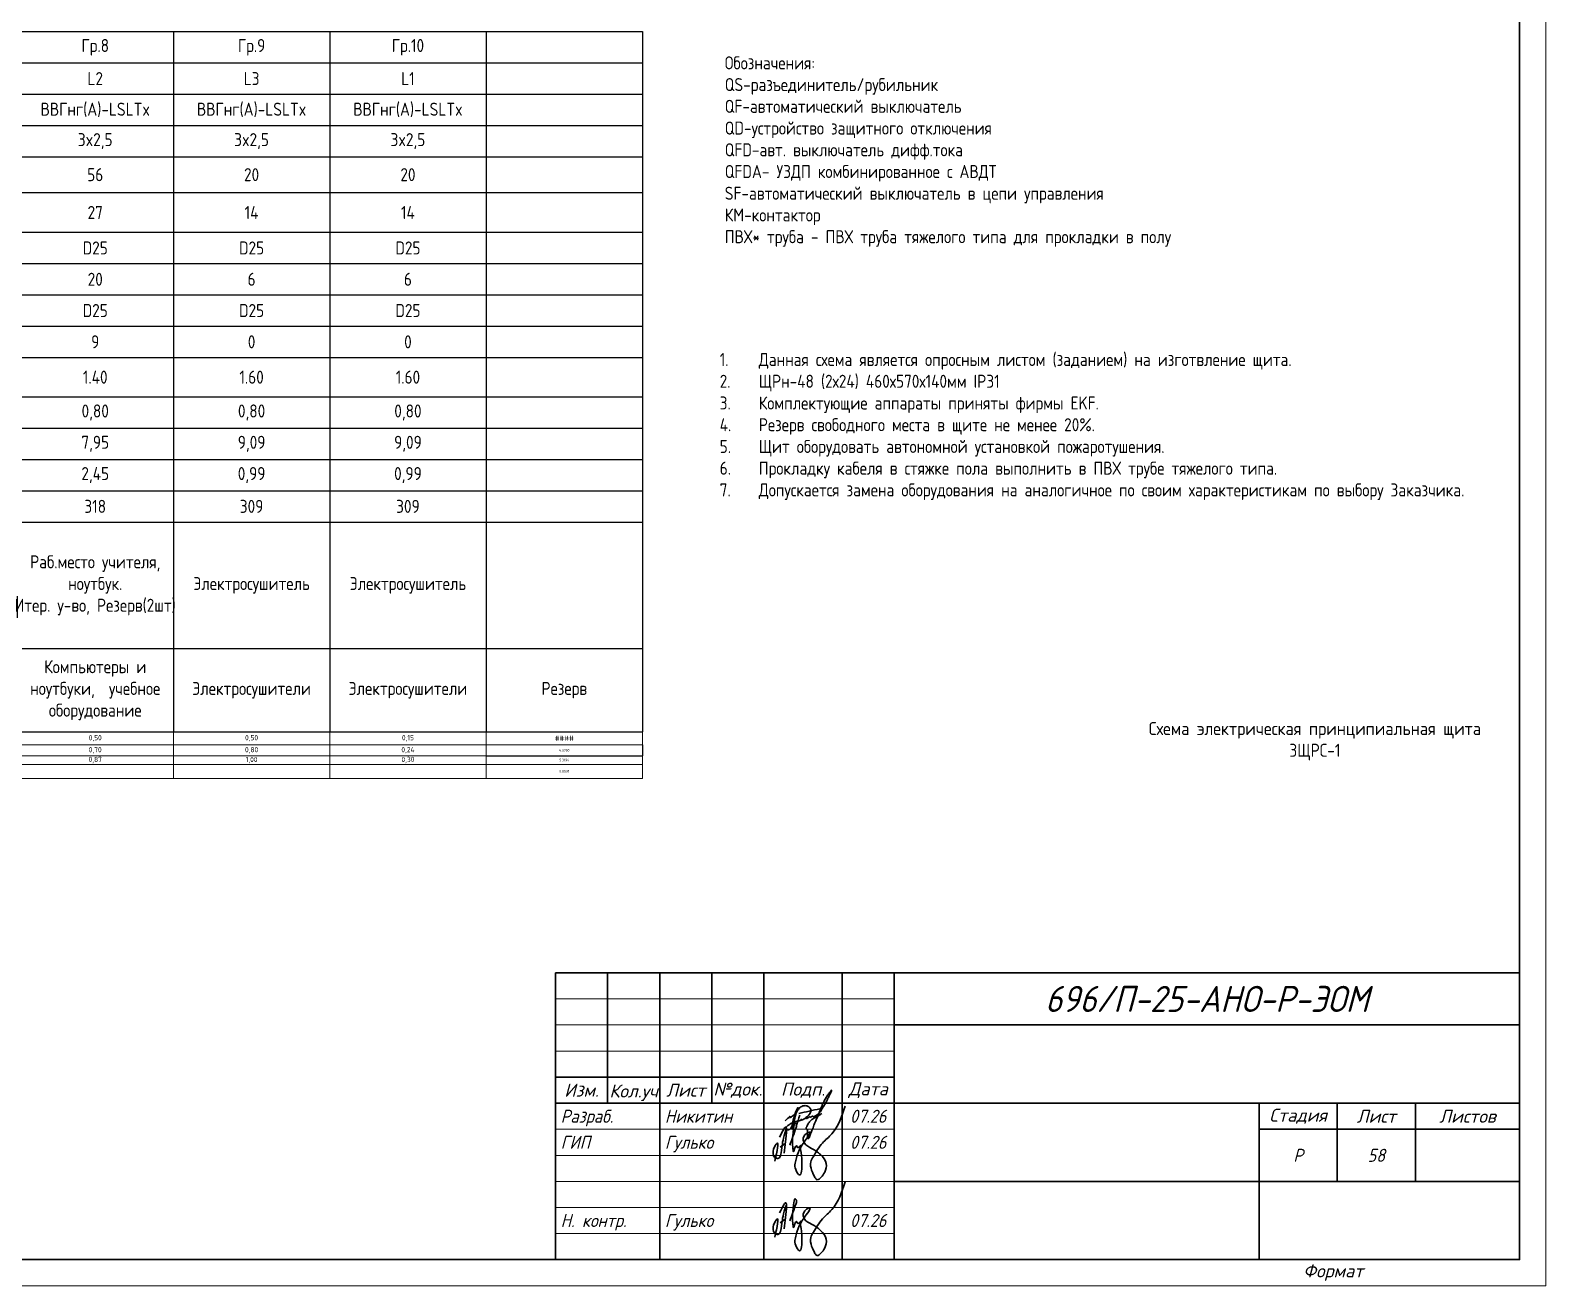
# Model space of a CAD drawing. Header units: millimetres. Extents: x -32 to 417638015, y -35 to 175284279.
# Drawn here: x 417267191 to 417296268, y 175200179 to 175224256 of the extents above; entities that cross this region are included whole.
import ezdxf
from ezdxf.enums import TextEntityAlignment as Align

# ---------------------------------------------------------------- set-up
doc = ezdxf.new("R2010")
doc.units = ezdxf.units.MM
doc.layers.add('RAMKA', color=7, linetype='Continuous')
doc.layers.add('Подписи', color=7, linetype='Continuous', lineweight=9, true_color=0x312af4)
doc.layers.add('ПП_Оформление_подписи_ГИП_Гулько', color=5, linetype='Continuous', lineweight=30)
doc.layers.add('ПП_Оформление_подписи_Разраб_ЭОМ_Никитин', color=5, linetype='Continuous', lineweight=30)
doc.styles.add('ISOCPEUR', font='isocpeur.ttf', dxfattribs={"width": 0.85, "height": 275})
doc.styles.add('RAMKA', font='isocpeur.ttf', dxfattribs={"oblique": 15, "height": 5})
doc.styles.get("Standard").update_dxf_attribs({"font": 'arial.ttf'})

# ---------------------------------------------------------------- blocks, each defined once
blk = doc.blocks.new('*T1186')
at = {"color": 0, "linetype": 'ByBlock', "lineweight": -2, "transparency": 16777216}
for p, q in [((0, 0), (39097, 0)), ((0, 0), (0, -13428)), ((6097, 0), (6097, -13428)), ((9097, 0), (9097, -13428)), ((12097, 0), (12097, -13428)), ((15097, 0), (15097, -13428)), ((18097, 0), (18097, -13428)), ((21097, 0), (21097, -13428)), ((24097, 0), (24097, -13428)), ((27097, 0), (27097, -13428)), ((30097, 0), (30097, -13428)), ((33097, 0), (33097, -13428)), ((36097, 0), (36097, -13428)), ((39097, 0), (39097, -13428)), ((0, -600), (39097, -600)), ((0, -1200), (39097, -1200)), ((0, -1800), (39097, -1800)), ((0, -2400), (39097, -2400)), ((0, -3087), (39097, -3087)), ((1822, -3087), (1822, -6249)), ((4597, -3087), (4597, -6249)), ((1822, -3849), (39097, -3849)), ((4597, -4449), (39097, -4449)), ((1822, -5049), (39097, -5049)), ((4597, -5649), (39097, -5649)), ((0, -6249), (39097, -6249)), ((0, -7005), (39097, -7005)), ((0, -7605), (39097, -7605)), ((0, -8205), (39097, -8205)), ((0, -8805), (39097, -8805)), ((0, -9405), (39097, -9405)), ((0, -11833), (39097, -11833)), ((0, -13428), (39097, -13428)), ((36097, -13888), (39097, -13888)), ((39097, -13678), (39097, -13888))]:
    blk.add_line(p, q, dxfattribs=at)
at = {"layer": 'Defpoints', "color": 8, "linetype": 'ByBlock', "lineweight": 0, "transparency": 16777216}
for p, q in [((0, -13428), (0, -14322)), ((6097, -13428), (6097, -14322)), ((9097, -13428), (9097, -14322)), ((12097, -13428), (12097, -14322)), ((15097, -13428), (15097, -14322)), ((18097, -13428), (18097, -14322)), ((21097, -13428), (21097, -14322)), ((24097, -13428), (24097, -14322)), ((27097, -13428), (27097, -14322)), ((30097, -13428), (30097, -14322)), ((33097, -13428), (33097, -14322)), ((36097, -13428), (36097, -14322)), ((39097, -13428), (39097, -13678)), ((0, -13678), (39097, -13678)), ((0, -13888), (36097, -13888)), ((39097, -13888), (39097, -14322)), ((0, -14053), (39097, -14053)), ((0, -14322), (39097, -14322))]:
    blk.add_line(p, q, dxfattribs=at)
at = {"color": 0, "transparency": 16777216, "attachment_point": 5, "style": 'ISOCPEUR'}
for s, insert, char_height, width in [('{\\fISOCPEUR|b0|i0|c0;Номер группы', (3048, -300), 250, 6076.6), ('Гр.1', (7597, -300), 250, 2980), ('Гр.2', (10597, -300), 250, 2980), ('Гр.3', (13597, -300), 250, 2980), ('Гр.4', (16597, -300), 250, 2980), ('Гр.5', (19597, -300), 250, 2980), ('Гр.6', (22597, -300), 250, 2980), ('Гр.7', (25597, -300), 250, 2980), ('Гр.8', (28597, -300), 250, 2980), ('Гр.9', (31597, -300), 250, 2980), ('Гр.10', (34597, -300), 250, 2980), ('{\\fISOCPEUR|b0|i0|c0;Фазность', (3048, -900), 250, 6076.6), ('L1', (7597, -900), 250, 2980), ('L2', (10597, -900), 250, 2980), ('L3', (13597, -900), 250, 2980), ('L1', (16597, -900), 250, 2980), ('L2', (19597, -900), 250, 2980), ('L3', (22597, -900), 250, 2980), ('L1', (25597, -900), 250, 2980), ('L2', (28597, -900), 250, 2980), ('L3', (31597, -900), 250, 2980), ('L1', (34597, -900), 250, 2980), ('{\\fISOCPEUR|b0|i0|c0;Марка кабеля', (3048, -1500), 250, 6076.6), ('ВВГнг(A)-LSLTx', (7597, -1500), 250, 2980), ('ВВГнг(A)-LSLTx', (10597, -1500), 250, 2980), ('ВВГнг(A)-LSLTx', (13597, -1500), 250, 2980), ('{\\fISOCPEUR|b0|i0|c0;ВВГнг(A)-LSLTx', (16597, -1500), 250, 2980), ('{\\fISOCPEUR|b0|i0|c0;ВВГнг(A)-LSLTx', (19597, -1500), 250, 2980), ('{\\fISOCPEUR|b0|i0|c0;ВВГнг(A)-LSLTx', (22597, -1500), 250, 2980), ('{\\fISOCPEUR|b0|i0|c0;ВВГнг(A)-LSLTx', (25597, -1500), 250, 2980), ('{\\fISOCPEUR|b0|i0|c0;ВВГнг(A)-LSLTx', (28597, -1500), 250, 2980), ('{\\fISOCPEUR|b0|i0|c0;ВВГнг(A)-LSLTx', (31597, -1500), 250, 2980), ('{\\fISOCPEUR|b0|i0|c0;ВВГнг(A)-LSLTx', (34597, -1500), 250, 2980), ('{\\fISOCPEUR|b0|i0|c0;Сечение кабеля', (3048, -2100), 250, 6076.6), ('3x2,5', (7597, -2100), 250, 2980), ('3x2,5', (10597, -2100), 250, 2980), ('3x2,5', (13597, -2100), 250, 2980), ('3x2,5', (16597, -2100), 250, 2980), ('3x2,5', (19597, -2100), 250, 2980), ('3x2,5', (22597, -2100), 250, 2980), ('3x2,5', (25597, -2100), 250, 2980), ('3x2,5', (28597, -2100), 250, 2980), ('3x2,5', (31597, -2100), 250, 2980), ('3x2,5', (34597, -2100), 250, 2980), ('{\\fISOCPEUR|b0|i0|c0;Суммарная длина линии, м', (3048, -2743), 250, 6076.6), ('42', (7597, -2743), 250, 2980), ('44', (10597, -2743), 250, 2980), ('33', (13597, -2743), 250, 2980), ('20', (16597, -2743), 250, 2980), ('37', (19597, -2743), 250, 2980), ('25', (22597, -2743), 250, 2980), ('45', (25597, -2743), 250, 2980), ('56', (28597, -2743), 250, 2980), ('20', (31597, -2743), 250, 2980), ('20', (34597, -2743), 250, 2980), ('в лотке, \\Pдлина участка', (3209, -3468), 250, 2755.56), ('L каб., м', (5347, -3468), 250, 1479.52), ('17', (7597, -3468), 250, 2980), ('15', (10597, -3468), 250, 2980), ('10', (13597, -3468), 250, 2980), ('3', (16597, -3468), 250, 2980), ('10', (19597, -3468), 250, 2980), ('20', (22597, -3468), 250, 2980), ('23', (25597, -3468), 250, 2980), ('27', (28597, -3468), 250, 2980), ('14', (31597, -3468), 250, 2980), ('14', (34597, -3468), 250, 2980), ('D трубы', (5347, -4149), 250, 1479.52), ('D25 ', (7597, -4149), 250, 2980), ('D25 ', (10597, -4149), 250, 2980), ('D25 ', (13597, -4149), 250, 2980), ('D25 ', (16597, -4149), 250, 2980), ('D25 ', (19597, -4149), 250, 2980), ('D25 ', (22597, -4149), 250, 2980), ('D25 ', (25597, -4149), 250, 2980), ('D25 ', (28597, -4149), 250, 2980), ('D25 ', (31597, -4149), 250, 2980), ('D25 ', (34597, -4149), 250, 2980), ('Способ прокладки', (911, -4668), 250, 1801.52), ('в ПВХ трубе \\P  ', (3209, -4449), 250, 2755.56), ('L каб., м', (5347, -4749), 250, 1479.52), ('23', (7597, -4749), 250, 2980), ('27', (10597, -4749), 250, 2980), ('21', (13597, -4749), 250, 2980), ('15', (16597, -4749), 250, 2980), ('19', (19597, -4749), 250, 2980), ('5', (22597, -4749), 250, 2980), ('20', (25597, -4749), 250, 2980), ('20', (28597, -4749), 250, 2980), ('6', (31597, -4749), 250, 2980), ('6', (34597, -4749), 250, 2980), ('D трубы', (5347, -5349), 250, 1479.52), ('D25 ', (7597, -5349), 250, 2980), ('D25 ', (10597, -5349), 250, 2980), ('D25 ', (13597, -5349), 250, 2980), ('D25 ', (16597, -5349), 250, 2980), ('D25 ', (19597, -5349), 250, 2980), ('D25 ', (22597, -5349), 250, 2980), ('D25 ', (25597, -5349), 250, 2980), ('D25 ', (28597, -5349), 250, 2980), ('D25 ', (31597, -5349), 250, 2980), ('D25 ', (34597, -5349), 250, 2980), ('в ПВХ* трубе в полу \\P  ', (3209, -5649), 250, 2755.56), ('L каб., м', (5347, -5949), 250, 1479.52), ('2', (7597, -5949), 250, 2980), ('2', (10597, -5949), 250, 2980), ('2', (13597, -5949), 250, 2980), ('2', (16597, -5949), 250, 2980), ('8', (19597, -5949), 250, 2980), ('0', (22597, -5949), 250, 2980), ('2', (25597, -5949), 250, 2980), ('9', (28597, -5949), 250, 2980), ('0', (31597, -5949), 250, 2980), ('0', (34597, -5949), 250, 2980), ('Установленная мощность, кВт', (3048, -6627), 250, 6076.6), ('1.40', (7597, -6627), 250, 2980), ('1.40', (10597, -6627), 250, 2980), ('1.40', (13597, -6627), 250, 2980), ('1.05', (16597, -6627), 250, 2980), ('1.05', (19597, -6627), 250, 2980), ('0.50', (22597, -6627), 250, 2980), ('1.05', (25597, -6627), 250, 2980), ('1.40', (28597, -6627), 250, 2980), ('1.60', (31597, -6627), 250, 2980), ('1.60', (34597, -6627), 250, 2980), ('Коэффициент мощности', (3048, -7305), 250, 6076.6), ('0,90', (7597, -7305), 250, 2980), ('0,90', (10597, -7305), 250, 2980), ('0,90', (13597, -7305), 250, 2980), ('0,90', (16597, -7305), 250, 2980), ('0,90', (19597, -7305), 250, 2980), ('0,90', (22597, -7305), 250, 2980), ('0,90', (25597, -7305), 250, 2980), ('0,80', (28597, -7305), 250, 2980), ('0,80', (31597, -7305), 250, 2980), ('0,80', (34597, -7305), 250, 2980), ('Ток, А', (3048, -7905), 250, 6076.6), ('7,07', (7597, -7905), 250, 2980), ('7,07', (10597, -7905), 250, 2980), ('7,07', (13597, -7905), 250, 2980), ('5,30', (16597, -7905), 250, 2980), ('5,30', (19597, -7905), 250, 2980), ('2,53', (22597, -7905), 250, 2980), ('5,30', (25597, -7905), 250, 2980), ('7,95', (28597, -7905), 250, 2980), ('9,09', (31597, -7905), 250, 2980), ('9,09', (34597, -7905), 250, 2980), ('{\\fISOCPEUR|b0|i0|c0;Потеря напряжения, %', (3048, -8505), 250, 6076.6), ('0,93', (7597, -8505), 250, 2980), ('0,97', (10597, -8505), 250, 2980), ('1,46', (13597, -8505), 250, 2980), ('0,53', (16597, -8505), 250, 2980), ('0,97', (19597, -8505), 250, 2980), ('0,32', (22597, -8505), 250, 2980), ('1,19', (25597, -8505), 250, 2980), ('2,45', (28597, -8505), 250, 2980), ('0,99', (31597, -8505), 250, 2980), ('0,99', (34597, -8505), 250, 2980), ('{\\fISOCPEUR|b0|i0|c0;№ помещения', (3048, -9105), 250, 6076.6), ('314', (7597, -9105), 250, 2980), ('315', (10597, -9105), 250, 2980), ('316', (13597, -9105), 250, 2980), ('317', (16597, -9105), 250, 2980), ('317', (19597, -9105), 250, 2980), ('301', (22597, -9105), 250, 2980), ('318', (25597, -9105), 250, 2980), ('318', (28597, -9105), 250, 2980), ('309', (31597, -9105), 250, 2980), ('309', (34597, -9105), 250, 2980), ('Раб.место учителя, ноутбук.\\PИтер. у-во, Резерв(2шт)', (7597, -10619), 250, 2980), ('Раб.место учителя, ноутбук.\\PИтер. у-во, Резерв(2шт)', (10597, -10619), 250, 2980), ('Раб.место учителя, ноутбук.\\PИтер. у-во, Резерв(2шт)', (13597, -10619), 250, 2980), ('Раб.место учителя, ноутбук.\\PИтер. у-во, Резерв', (16597, -10619), 250, 2980), ('Раб.место учителя, ноутбук.\\PИтер. у-во, Резерв', (19597, -10619), 250, 2980), ('Раб.место учителя, ноутбук.\\PИтер. у-во, Резерв', (25597, -10619), 250, 2980), ('Раб.место учителя, ноутбук.\\PИтер. у-во, Резерв(2шт)', (28597, -10619), 250, 2980), ('Наименование электроприемника', (3048, -10619), 250, 6076.6), ('{\\W0.85;\\C256;Школьный \\Pинформатор}', (22597, -10619), 250, 2980), ('Электросушитель', (31597, -10619), 250, 2980), ('Электросушитель', (34597, -10619), 250, 2980), ('Компьютеры и ноутбуки,  учебное оборудование', (7597, -12631), 250, 2980), ('Компьютеры и ноутбуки,  учебное оборудование', (10597, -12631), 250, 2980), ('Компьютеры и ноутбуки,  учебное оборудование', (13597, -12631), 250, 2980), ('Компьютеры и ноутбуки,  учебное оборудование', (16597, -12631), 250, 2980), ('Компьютеры и ноутбуки,  учебное оборудование', (19597, -12631), 250, 2980), ('Компьютеры и ноутбуки,  учебное оборудование', (25597, -12631), 250, 2980), ('Компьютеры и ноутбуки,  учебное оборудование', (28597, -12631), 250, 2980), ('Тип оборудования', (3048, -12631), 250, 6076.6), ('  учебное оборудование', (22597, -12631), 250, 2980), ('Электросушители', (31597, -12631), 250, 2980), ('Электросушители', (34597, -12631), 250, 2980), ('Резерв', (37597, -12631), 250, 2980), ('Коэф спроса', (3048, -13553), 100, 6076.6), ('0,40', (7597, -13553), 100, 2980), ('0,15', (10597, -13553), 100, 2980), ('0,50', (13597, -13553), 100, 2980), ('0,20', (16597, -13553), 100, 2980), ('0,20', (19597, -13553), 100, 2980), ('0,20', (22597, -13553), 100, 2980), ('0,80', (25597, -13553), 100, 2980), ('0,50', (28597, -13553), 100, 2980), ('0,50', (31597, -13553), 100, 2980), ('0,15', (34597, -13553), 100, 2980), ('####', (37597, -13553), 100, 2980), ('Полная расчетная мощность', (3048, -13970), 100, 6076.6), ('0,56', (7597, -13783), 100, 2980), ('0,62', (7597, -13970), 100, 2980), ('0,23', (10597, -13970), 100, 2980), ('0,21', (10597, -13783), 100, 2980), ('0,78', (13597, -13970), 100, 2980), ('0,70', (13597, -13783), 100, 2980), ('0,23', (16597, -13970), 100, 2980), ('0,21', (16597, -13783), 100, 2980), ('0,23', (19597, -13970), 100, 2980), ('0,21', (19597, -13783), 100, 2980), ('0,10', (22597, -13783), 100, 2980), ('0,11', (22597, -13970), 100, 2980), ('0,84', (25597, -13783), 100, 2980), ('0,93', (25597, -13970), 100, 2980), ('0,87', (28597, -13970), 100, 2980), ('0,70', (28597, -13783), 100, 2980), ('0,80', (31597, -13783), 100, 2980), ('1,00', (31597, -13970), 100, 2980), ('0,24', (34597, -13783), 100, 2980), ('0,30', (34597, -13970), 100, 2980), ('4.5700', (37597, -13783), 50, 2980), ('5.3194', (37597, -13970), 50, 2980), ('Косинус Итог', (3048, -14187), 100, 6076.6), ('0.8591', (37597, -14187), 50, 2980)]:
    blk.add_mtext(s, dxfattribs=dict(at, insert=insert, char_height=char_height, width=width))
blk = doc.blocks.new('A$Cb06f03d6')
at = {"layer": 'ПП_Оформление_подписи_ГИП_Гулько'}
blk.add_line((-125812, 86151), (-99010, 105567), dxfattribs=at)
for points in [[(48334, 37486), (96196, 107493), (144753, 156012), (214812, 300877)], [(-153665, 12505), (-142841, 105790), (-159754, 76722), (-152989, 32784), (-137429, 26024), (-117811, 71315), (-98869, 164600), (-92504, 179742), (-92297, 176756)], [(-128360, 138738), (-93552, 187518), (-92504, 179742), (-97797, 114560), (-104164, 55600)], [(-75533, 97324), (-42210, 189000), (-42210, 208026), (-48269, 212783), (-52164, 202837), (-57357, 65757), (-56924, 62730), (-40479, 94297), (-32257, 83054), (-17543, 96459), (-18408, 94730), (-18706, 73957), (-12202, 5501), (-23909, -59489), (-44288, -31326), (-39549, 31070), (-17839, 86088), (28122, 165376), (-2229, 141546), (2107, 106452), (39396, 79590), (85790, 47095), (115708, 735), (107904, -44757), (87958, -72486), (68013, -84185), (56306, -72920)], [(56306, -72920), (39460, -35096), (34790, 9574), (48334, 37486)]]:
    blk.add_spline(points, degree=3, dxfattribs=at)
blk = doc.blocks.new('Никитин И.В. подпись')
at = {"color": 5, "lineweight": 35}
for points in [[(0, 0), (602, -1724), (2007, -2407), (3934, -2407), (6143, -802), (8311, 442), (9997, 1445), (11403, 2529), (12527, 3050), (13611, 2408), (15217, 2408), (17425, 3331), (19794, 4575), (21240, 5378), (22324, 5378), (23207, 3893), (23207, 3291), (28419, 5040), (34273, 8632), (43207, 17047), (50303, 27442), (55952, 36883), (62532, 48513), (67769, 59084), (72802, 69346), (75472, 74169), (78039, 81045), (79261, 83531), (75163, 79486), (71013, 74068), (65109, 66390), (62179, 61575), (59008, 56240), (56180, 50874), (51628, 41792), (48349, 33799), (44744, 25479), (41658, 16928), (38577, 9394), (35036, 222), (29326, -12715), (25523, -22346), (22704, -29814), (19481, -38250), (16561, -44005), (15820, -46019), (12174, -57338), (9438, -62595), (8070, -62595), (6749, -61249), (5999, -57223), (5999, -43279), (5999, -38153), (2629, -32924), (1836, -31590), (3630, -26797), (4762, -24498), (7660, -18166), (10828, -13721), (13524, -9949), (15882, -7592), (19252, -5100), (27677, -49), (35068, 4388), (40499, 7484), (49708, 13124)], [(-61141, -9119), (-56920, -4180), (-51478, 315), (-48257, 3367), (-47749, 4833), (-47749, 2430), (-47421, 1774), (-46569, 1403), (-45257, 1403), (-44361, 1818), (-40252, 5103), (-35357, 8946), (-30113, 14561), (-27569, 17068), (-25591, 20069), (-22835, 23741), (-21480, 28085), (-21480, 30147), (-22085, 30681), (-22903, 30681), (-23259, 30681), (-24184, 29614), (-24682, 28619), (-26710, 25099), (-28240, 21473), (-30339, 16283), (-33957, 4766), (-36631, -4274), (-38624, -14132), (-40786, -23569), (-44096, -30947), (-47059, -34122), (-49096, -35520), (-51630, -36412), (-54343, -36412), (-56664, -35591), (-58342, -34485), (-59056, -32345), (-58627, -29384), (-57235, -27351), (-53201, -23427), (-49774, -20822), (-44738, -17276), (-40454, -15564), (-37848, -14280), (-31137, -12104), (-25293, -10424), (-13570, -7108), (-5634, -3792), (1195, 873), (6533, 4946), (12124, 11398), (15268, 17253), (16169, 22480), (15268, 27238), (13103, 30122), (9749, 32825), (5774, 35220), (2203, 36625), (-4037, 36625), (-7969, 35904), (-13812, 33165), (-18538, 29849), (-21618, 25620), (-26152, 18460), (-28224, 13858), (-30608, 6833), (-31764, 2065), (-32434, -877), (-32817, -2860), (-33290, -5472), (-33874, -9228), (-35328, -17258), (-39288, -34300), (-34394, -13004)], [(-28077, -24913), (-17323, 8593)], [(-20379, 13407), (42726, 27296)], [(-12124, -2986), (-13038, -5766), (-12685, -6817), (-12402, -6759)]]:
    blk.add_spline(points, degree=3, dxfattribs=at)
blk = doc.blocks.new('*U868')
at = {"lineweight": 30, "transparency": 33554687}
for p, q in [((404, 5), (404, 60)), ((404, 60), (589, 60)), ((414, 35), (414, 60)), ((424, 5), (424, 60)), ((434, 35), (434, 60)), ((444, 5), (444, 60)), ((459, 5), (459, 60)), ((469, 5), (469, 60)), ((469, 50), (589, 50)), ((404, 40), (469, 40)), ((404, 35), (469, 35)), ((469, 35), (589, 35)), ((539, 20), (539, 35)), ((554, 20), (554, 35)), ((569, 20), (569, 35)), ((539, 30), (589, 30)), ((469, 20), (589, 20)), ((539, 5), (539, 20))]:
    blk.add_line(p, q, dxfattribs=at)
at = {"lineweight": 20, "transparency": 33554687}
for p, q in [((404, 55), (469, 55)), ((404, 50), (469, 50)), ((404, 45), (469, 45)), ((404, 30), (469, 30)), ((404, 25), (469, 25)), ((404, 20), (469, 20)), ((404, 15), (469, 15)), ((404, 10), (469, 10))]:
    blk.add_line(p, q, dxfattribs=at)
at = {"lineweight": 5, "transparency": 33554687}
blk.add_lwpolyline([(0, 0), (0, 420), (594, 420), (594, 0)], close=True, dxfattribs=at)
at = {"lineweight": 30, "transparency": 33554687}
blk.add_lwpolyline([(20, 5), (20, 415), (589, 415), (589, 5)], close=True, dxfattribs=at)
at = {"layer": 'Подписи', "transparency": 33554687, "xscale": 3.662109375000001e-05, "yscale": 3.662109375000001e-05, "zscale": 3.662109375000001e-05}
blk.add_blockref('A$Cb06f03d6', (451.71, 23.41), dxfattribs=at)
at = {"layer": 'ПП_Оформление_подписи_ГИП_Гулько', "transparency": 33554687, "xscale": 3.662109375000001e-05, "yscale": 3.662109375000001e-05, "zscale": 3.662109375000001e-05}
blk.add_blockref('A$Cb06f03d6', (451.71, 8.87), dxfattribs=at)
at = {"layer": 'ПП_Оформление_подписи_Разраб_ЭОМ_Никитин', "transparency": 33554687, "xscale": 6.346291230164351e-05, "yscale": 6.346291230164351e-05, "zscale": 6.346291230164351e-05}
blk.add_blockref('Никитин И.В. подпись', (451.98, 32.19), dxfattribs=at)
at = {"transparency": 33554687, "char_height": 2.5, "style": 'RAMKA'}
for s, insert, width, attachment_point in [('Изм.', (409, 37.5), 10, 5), ('Кол.уч', (419, 37), 10, 5), ('Лист', (429, 37.5), 10, 5), ('№док.', (439, 37.5), 10, 5), ('Подп.', (451.5, 37.5), 15, 5), ('Дата', (464, 37.5), 10, 5), ('Стадия', (546.5, 32.5), 15, 5), ('Лист', (561.5, 32.5), 15, 5), ('Листов', (579, 32.5), 20, 5), ('Формат  ', (559, 2.5), 95, 6)]:
    blk.add_mtext(s, dxfattribs=dict(at, insert=insert, width=width, attachment_point=attachment_point))
at = {"lineweight": 9, "transparency": 33554687, "oblique": 15, "width": 0.9}
blk.add_attdef('ОБЪЕКТ', text='', height=2.5, dxfattribs=at).set_placement((529, 42.5), align=Align.MIDDLE_CENTER)
at = {"transparency": 33554687, "style": 'RAMKA', "oblique": 15, "width": 0.9}
for tag, height, p in [('СТРАНИЦА', 0.00025, (589, 415)), ('ДАТА1', 2.5, (464, 32.5)), ('ДАТА2', 2.5, (464, 27.5)), ('СТАДИЯ', 2.5, (546.5, 25)), ('ЛИСТ', 2.5, (561.5, 25)), ('ЛИСТОВ', 2.5, (579, 25)), ('ДАТА3', 2.5, (464, 22.5)), ('ДАТА4', 2.5, (464, 17.5)), ('ДАТА5', 2.5, (464, 12.5)), ('ДАТА6', 2.5, (464, 7.5))]:
    blk.add_attdef(tag, text='', height=height, dxfattribs=at).set_placement(p, align=Align.MIDDLE_CENTER)
at = {"transparency": 33554687, "style": 'RAMKA', "oblique": 15, "width": 0.9, "flags": 8}
blk.add_attdef('ШИФР', text='', height=5, dxfattribs=at).set_placement((529, 55), align=Align.MIDDLE_CENTER)
at = {"transparency": 33554687, "style": 'RAMKA', "oblique": 15, "width": 0.9}
for tag, p in [('ДОЛЖНОСТЬ1', (405, 32.5)), ('ФИО1', (425, 32.5)), ('ДОЛЖНОСТЬ2', (405, 27.5)), ('ФИО2', (425, 27.5)), ('ДОЛЖНОСТЬ3', (405, 22.5)), ('ФИО3', (425, 22.5)), ('ДОЛЖНОСТЬ4', (405, 17.5)), ('ФИО4', (425, 17.5)), ('ДОЛЖНОСТЬ5', (405, 12.5)), ('ФИО5', (425, 12.5)), ('ДОЛЖНОСТЬ6', (405, 7.5)), ('ФИО6', (425, 7.5))]:
    blk.add_attdef(tag, text='', height=2.5, dxfattribs=at).set_placement(p, align=Align.MIDDLE_LEFT)
at = {"lineweight": 9, "transparency": 33554687, "oblique": 15, "width": 0.9, "flags": 128}
blk.add_attdef('НАИМЕНОВАНИЕ', text='', height=2.5, dxfattribs=at).set_placement((504, 12.5), align=Align.MIDDLE_CENTER)
at = {"lineweight": 13, "transparency": 33554687, "oblique": 15, "width": 0.9, "flags": 15}
blk.add_attdef('КОМПАНИЯ', text='', height=2.5, dxfattribs=at).set_placement((564, 12.5), align=Align.MIDDLE_CENTER)
at = {"transparency": 33554687, "style": 'RAMKA', "oblique": 15, "width": 0.9, "flags": 8}
blk.add_attdef('ФОРМАТЛИСТА', text='', height=2.5, dxfattribs=at).set_placement((560, 2.5), align=Align.MIDDLE_LEFT)

msp = doc.modelspace()

# ---------------------------------------------------------------- block references
msp.add_blockref('*T1186', (417239840, 175224231))
at = {"layer": 'RAMKA', "transparency": 33554687}
ref = msp.add_blockref('*U868', (417236868, 175200179), dxfattribs=dict(at, xscale=100, yscale=100, zscale=100))
ref.add_attrib('ШИФР', '696/П-25-АНО-Р-ЭОМ', dxfattribs={"layer": '0', "transparency": 33554687, "height": 500, "style": 'RAMKA', "oblique": 15, "width": 0.9}).set_placement((417289768, 175205679), align=Align.MIDDLE_CENTER)
ref.add_attrib('СТАДИЯ', 'Р', dxfattribs={"layer": '0', "transparency": 33554687, "height": 250, "style": 'RAMKA', "oblique": 15, "width": 0.9}).set_placement((417291518, 175202679), align=Align.MIDDLE_CENTER)
ref.add_attrib('ЛИСТ', '58', dxfattribs={"layer": '0', "transparency": 33554687, "height": 250, "style": 'RAMKA', "oblique": 15, "width": 0.9}).set_placement((417293018, 175202679), align=Align.MIDDLE_CENTER)
ref.add_attrib('ДОЛЖНОСТЬ1', 'Разраб.', dxfattribs={"layer": '0', "transparency": 33554687, "height": 250, "style": 'RAMKA', "oblique": 15, "width": 0.9}).set_placement((417277368, 175203429), align=Align.MIDDLE_LEFT)
ref.add_attrib('ДОЛЖНОСТЬ2', 'ГИП', dxfattribs={"layer": '0', "transparency": 33554687, "height": 250, "style": 'RAMKA', "oblique": 15, "width": 0.9}).set_placement((417277368, 175202929), align=Align.MIDDLE_LEFT)
ref.add_attrib('ДОЛЖНОСТЬ5', 'Н. контр.', dxfattribs={"layer": '0', "transparency": 33554687, "height": 250, "style": 'RAMKA', "oblique": 15, "width": 0.9}).set_placement((417277368, 175201429), align=Align.MIDDLE_LEFT)
ref.add_attrib('ФИО1', 'Никитин', dxfattribs={"layer": '0', "transparency": 33554687, "height": 250, "style": 'RAMKA', "oblique": 15, "width": 0.9}).set_placement((417279368, 175203429), align=Align.MIDDLE_LEFT)
ref.add_attrib('ФИО2', 'Гулько', dxfattribs={"layer": '0', "transparency": 33554687, "height": 250, "style": 'RAMKA', "oblique": 15, "width": 0.9}).set_placement((417279368, 175202929), align=Align.MIDDLE_LEFT)
ref.add_attrib('ФИО5', 'Гулько', dxfattribs={"layer": '0', "transparency": 33554687, "height": 250, "style": 'RAMKA', "oblique": 15, "width": 0.9}).set_placement((417279368, 175201429), align=Align.MIDDLE_LEFT)
ref.add_attrib('ДАТА1', '07.26', dxfattribs={"layer": '0', "transparency": 33554687, "height": 250, "style": 'RAMKA', "oblique": 15, "width": 0.9}).set_placement((417283268, 175203429), align=Align.MIDDLE_CENTER)
ref.add_attrib('ДАТА2', '07.26', dxfattribs={"layer": '0', "transparency": 33554687, "height": 250, "style": 'RAMKA', "oblique": 15, "width": 0.9}).set_placement((417283268, 175202929), align=Align.MIDDLE_CENTER)
ref.add_attrib('ДАТА5', '07.26', dxfattribs={"layer": '0', "transparency": 33554687, "height": 250, "style": 'RAMKA', "oblique": 15, "width": 0.9}).set_placement((417283268, 175201429), align=Align.MIDDLE_CENTER)

# ---------------------------------------------------------------- texts
at = {"ltscale": 100, "char_height": 250, "attachment_point": 1, "style": 'ISOCPEUR'}
for s, width, gutter_width, heights, insert in [('Обозначения:\\PQS-разъединитель/рубильник\\PQF-автоматический выключатель\\PQD-устройство защитного отключения\\PQFD-авт. выключатель дифф.тока\\PQFDA- УЗДП комбинированное с АВДТ\\PSF-автоматический выключатель в цепи управления\\PКМ-контактор\\P{\\C0;ПВХ* труба - ПВХ труба тяжелого типа для прокладки в полу}', 9206.65, 1250, [0], (417280516, 175223757)), ('\\pxi-3,l3,t3;1.^IДанная схема является опросным листом (заданием) на изготвление щита.\\P2.^IЩРн-48 (2х24) 460х570х140мм IP31 \\P3.^IКомплектующие аппараты приняты фирмы EKF.\\P4.^IРезерв свободного места в щите не менее 20%.\\P{\\C0;5.^IЩит оборудовать автономной установкой пожаротушения.\\P6.^IПрокладку кабеля в стяжке пола выполнить в ПВХ трубе тяжелого типа.\\P\\A1;\\C256;7.^IДопускается замена оборудования на аналогичное по своим характеристикам по выбору Заказчика.}', 18423.29, 1, [6611], (417280419, 175218067))]:
    msp.add_mtext_dynamic_manual_height_columns(s, width=width, gutter_width=gutter_width, heights=heights, dxfattribs=dict(at, insert=insert))
at = {"ltscale": 500, "insert": (417291840, 175210622), "char_height": 250, "width": 7000, "attachment_point": 5, "style": 'ISOCPEUR'}
msp.add_mtext('{\\W0.9;Схема электрическая принципиальная щита \\fGOST Common|b0|i0|c204|p34;3ЩРС-1}', dxfattribs=at)

doc.saveas('drawing.dxf')
